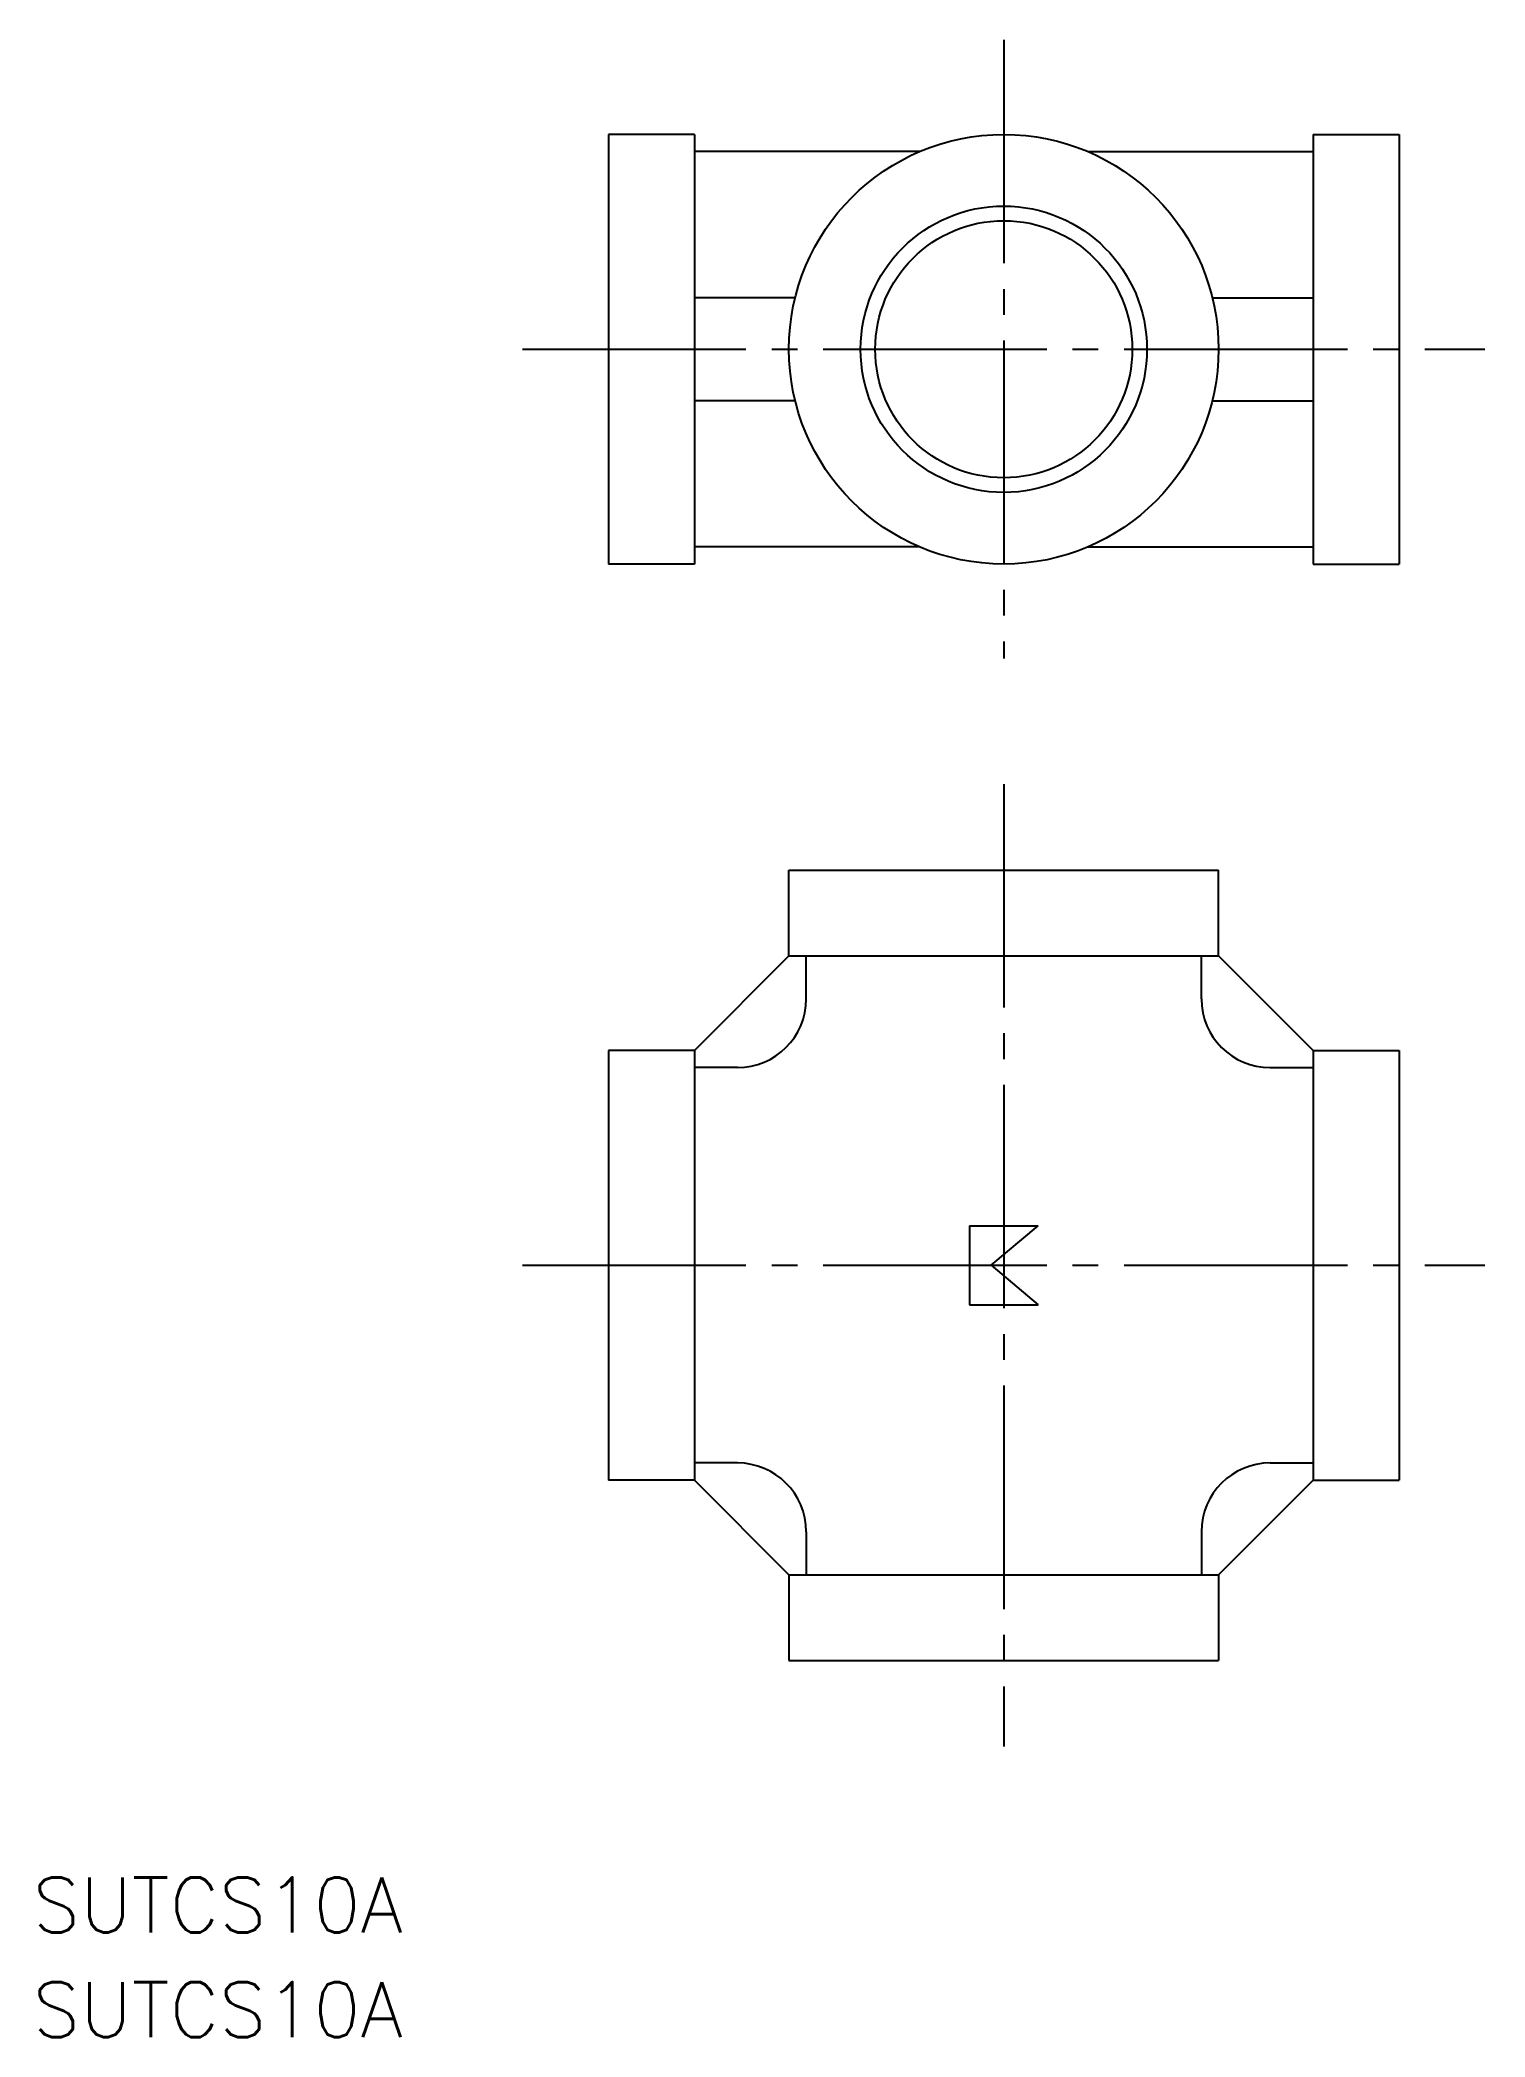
# Model space of a CAD drawing. Extents: x 47 to 131, y 151 to 267.
import ezdxf

# ---------------------------------------------------------------- set-up
doc = ezdxf.new("R2010")
doc.units = 0
doc.linetypes.add('CENTER', pattern=[17.5, 13, -1.5, 1.5, -1.5])
doc.layers.get('0').update_dxf_attribs({"linetype": 'CONTINUOUS'})
doc.layers.add('CENTER', color=1, linetype='CENTER')
doc.styles.get("Standard").update_dxf_attribs({"font": 'txt.shx', "bigfont": '@extfont2.shx'})

msp = doc.modelspace()

# ---------------------------------------------------------------- linework, layer by layer
at = {"color": 7, "linetype": 'CONTINUOUS'}
for p, q in [((80.22, 261.59), (80.22, 236.59)), ((85.22, 261.59), (80.22, 261.59)), ((85.22, 261.59), (85.22, 236.59)), ((121.22, 261.59), (121.22, 236.59)), ((121.22, 261.59), (126.22, 261.59)), ((126.22, 261.59), (126.22, 236.59)), ((98.33, 260.59), (85.22, 260.59)), ((108.12, 260.59), (121.22, 260.59)), ((91.09, 252.09), (85.22, 252.09)), ((115.36, 252.09), (121.22, 252.09)), ((91.09, 246.09), (85.22, 246.09)), ((115.36, 246.09), (121.22, 246.09)), ((98.33, 237.59), (85.22, 237.59)), ((108.12, 237.59), (121.22, 237.59)), ((85.22, 236.59), (80.22, 236.59)), ((121.22, 236.59), (126.22, 236.59)), ((90.72, 218.79), (115.72, 218.79)), ((90.72, 213.79), (90.72, 218.79)), ((115.72, 213.79), (115.72, 218.79)), ((90.72, 213.79), (85.22, 208.29)), ((90.72, 213.79), (115.72, 213.79)), ((91.72, 211.29), (91.72, 213.79)), ((114.72, 211.29), (114.72, 213.79)), ((115.72, 213.79), (121.22, 208.29)), ((80.22, 208.29), (80.22, 183.29)), ((85.22, 208.29), (80.22, 208.29)), ((85.22, 208.29), (85.22, 183.29)), ((121.22, 208.29), (121.22, 183.29)), ((121.22, 208.29), (126.22, 208.29)), ((126.22, 208.29), (126.22, 183.29)), ((87.72, 207.29), (85.22, 207.29)), ((118.72, 207.29), (121.22, 207.29)), ((101.22, 198.09), (105.22, 198.09)), ((101.22, 198.09), (101.22, 193.49)), ((102.48, 195.79), (105.22, 198.09)), ((102.48, 195.79), (105.22, 193.49)), ((101.22, 193.49), (105.22, 193.49)), ((87.72, 184.29), (85.22, 184.29)), ((118.72, 184.29), (121.22, 184.29)), ((85.22, 183.29), (80.22, 183.29)), ((90.72, 177.79), (85.22, 183.29)), ((115.72, 177.79), (121.22, 183.29)), ((121.22, 183.29), (126.22, 183.29)), ((91.72, 180.29), (91.72, 177.79)), ((114.72, 180.29), (114.72, 177.79)), ((90.72, 177.79), (115.72, 177.79)), ((90.72, 177.79), (90.72, 172.79)), ((115.72, 177.79), (115.72, 172.79)), ((90.72, 172.79), (115.72, 172.79))]:
    msp.add_line(p, q, dxfattribs=at)
for radius in [12.5, 8.33, 7.48]:
    msp.add_circle((103.22, 249.09), radius, dxfattribs=at)
for centre, start, end in [((87.72, 211.29), 270, 360), ((118.72, 211.29), 180, 270), ((87.72, 180.29), 0, 90), ((118.72, 180.29), 90, 180)]:
    msp.add_arc(centre, 4, start, end, dxfattribs=at)
at = {"layer": 'CENTER', "color": 1, "linetype": 'CENTER'}
for p, q in [((103.22, 267.09), (103.22, 231.09)), ((75.22, 249.09), (131.22, 249.09)), ((103.22, 223.79), (103.22, 167.79)), ((75.22, 195.79), (131.22, 195.79))]:
    msp.add_line(p, q, dxfattribs=at)

# ---------------------------------------------------------------- texts
at = {"color": 7, "linetype": 'CONTINUOUS'}
for p in [(46.73, 156.98), (46.73, 150.89)]:
    msp.add_text('SUTCS10A', height=3.2, dxfattribs=at).set_placement(p)

doc.saveas('drawing.dxf')
